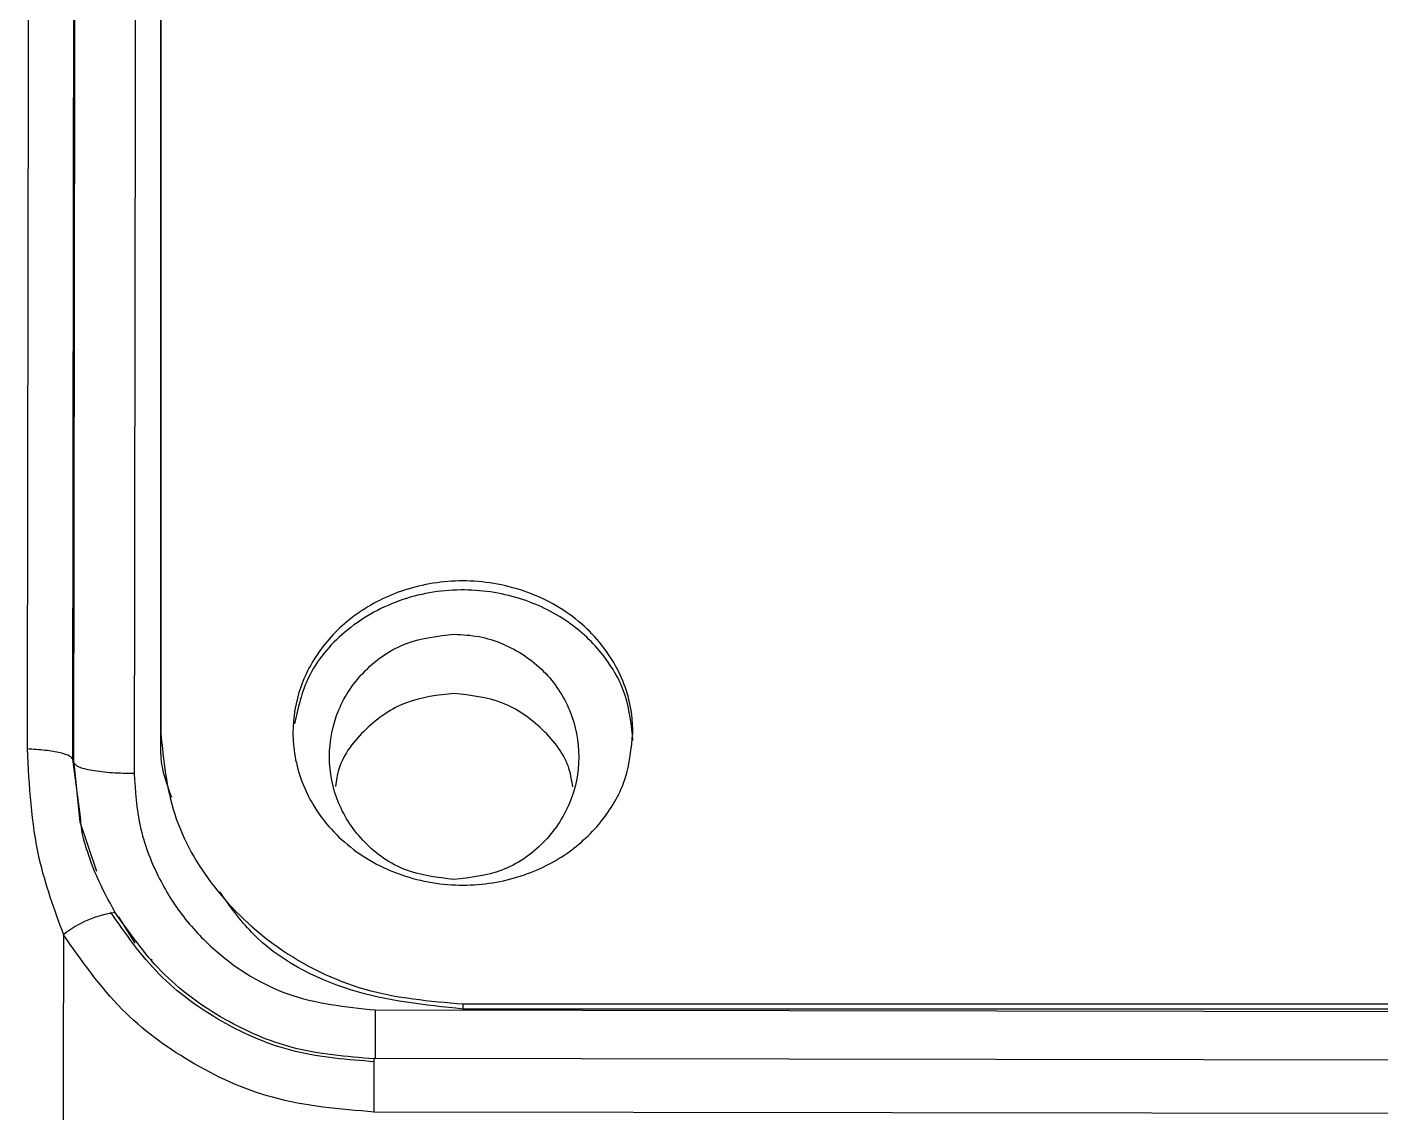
# Model space of a CAD drawing. Header units: millimetres. Extents: x 2180 to 4616, y 795 to 2518.
# Drawn here: x 2628.11 to 2646.03, y 2219.87 to 2234.24 of the extents above; entities that cross this region are included whole.
import ezdxf

# ---------------------------------------------------------------- set-up
doc = ezdxf.new("R2010")
doc.units = ezdxf.units.MM

msp = doc.modelspace()

# ---------------------------------------------------------------- linework, layer by layer
at = {"color": 7, "linetype": 'Continuous', "lineweight": 25}
for p, q in [((2629.884, 2224.798), (2629.884, 2224.899)), ((2628.72, 2224.548), (2628.734, 2224.5)), ((2628.823, 2223.785), (2628.72, 2224.548)), ((2628.734, 2224.5), (2628.812, 2223.719)), ((2628.812, 2223.719), (2629.033, 2223.068)), ((2629.325, 2222.465), (2629.542, 2222.116)), ((2629.766, 2221.874), (2629.766, 2221.902)), ((2632.724, 2221.231), (2669.461, 2221.179)), ((2633.884, 2221.311), (2669.653, 2221.312)), ((2633.884, 2221.311), (2633.884, 2221.243)), ((2669.554, 2221.243), (2633.884, 2221.243)), ((2632.711, 2220.584), (2632.708, 2220.584)), ((2668.094, 2220.538), (2632.711, 2220.587)), ((2665.533, 2219.835), (2632.71, 2219.88))]:
    msp.add_line(p, q, dxfattribs=at)
at = {"color": 7, "linetype": 'Continuous', "lineweight": 25, "flags": 128}
for points in [[(2628.596, 2222.227), (2628.584, 2216.779), (2628.572, 2211.301), (2628.561, 2205.82), (2628.549, 2200.364), (2628.537, 2194.96), (2628.526, 2189.634), (2628.515, 2184.413), (2628.504, 2179.322)], [(2632.724, 2221.231), (2632.724, 2221.083), (2632.723, 2220.944), (2632.723, 2220.82), (2632.723, 2220.715), (2632.723, 2220.632), (2632.723, 2220.587)], [(2632.71, 2219.88), (2632.71, 2220.031), (2632.71, 2220.172), (2632.711, 2220.299), (2632.711, 2220.408), (2632.711, 2220.493), (2632.711, 2220.552), (2632.711, 2220.583), (2632.711, 2220.587)]]:
    msp.add_lwpolyline(points, dxfattribs=at)
at = {"color": 7, "linetype": 'Continuous', "lineweight": 25}
msp.add_arc((2629.484, 2221.094), 1.44, 98.0719, 128.1126, dxfattribs=at)
for points, knots in [([(2629.883, 2289.699), (2629.883, 2289.595), (2629.883, 2289.074), (2629.883, 2287.708), (2629.883, 2285.548), (2629.883, 2282.929), (2629.883, 2280.467), (2629.883, 2276.959), (2629.883, 2273.816), (2629.883, 2269.501), (2629.883, 2264.814), (2629.884, 2259.682), (2629.884, 2254.258), (2629.884, 2249.699), (2629.884, 2243.777), (2629.884, 2238.871), (2629.884, 2232.192), (2629.884, 2227.899), (2629.884, 2224.898)], [0, 0, 0, 0, 0.020124, 0.100733, 0.181328, 0.221587, 0.302184, 0.342442, 0.423039, 0.463298, 0.543894, 0.624491, 0.664749, 0.745346, 0.785604, 0.8662, 0.906458, 1, 1, 1, 1]), ([(2628.214, 2288.751), (2628.215, 2288.78), (2628.215, 2288.868), (2628.214, 2287.882), (2628.211, 2285.869), (2628.206, 2282.806), (2628.201, 2279.418), (2628.196, 2276.08), (2628.191, 2273.011), (2628.185, 2269.367), (2628.179, 2265.097), (2628.172, 2260.451), (2628.164, 2255.504), (2628.156, 2250.334), (2628.147, 2244.649), (2628.137, 2238.452), (2628.126, 2231.769), (2628.119, 2227.078), (2628.115, 2224.684)], [0, 0, 0, 0, 0.039342, 0.122943, 0.206183, 0.289063, 0.371582, 0.416612, 0.465601, 0.518547, 0.575452, 0.636313, 0.690059, 0.746552, 0.805793, 0.867782, 0.932518, 1, 1, 1, 1]), ([(2628.72, 2224.548), (2628.724, 2227.847), (2628.733, 2234.446), (2628.746, 2243.876), (2628.758, 2252.757), (2628.769, 2260.914), (2628.779, 2268.215), (2628.787, 2274.532), (2628.794, 2279.756), (2628.799, 2283.804), (2628.802, 2286.208), (2628.803, 2287.522), (2628.803, 2287.843), (2628.804, 2288.004)], [0, 0, 0, 0, 0.0981345, 0.196269, 0.2944034, 0.3925379, 0.4906723, 0.5888066, 0.686941, 0.7850753, 0.8832097, 0.9416048, 1, 1, 1, 1]), ([(2628.734, 2224.5), (2628.737, 2226.885), (2628.744, 2231.592), (2628.753, 2238.341), (2628.761, 2244.684), (2628.769, 2250.579), (2628.777, 2256.009), (2628.784, 2261.742), (2628.792, 2267.511), (2628.799, 2272.991), (2628.805, 2277.458), (2628.81, 2280.981), (2628.813, 2283.644), (2628.815, 2285.544), (2628.816, 2286.775), (2628.817, 2287.289), (2628.817, 2287.439), (2628.817, 2287.464)], [0, 0, 0, 0, 0.07139, 0.140843, 0.208359, 0.273937, 0.337578, 0.399281, 0.488173, 0.572709, 0.652888, 0.72871, 0.800173, 0.867277, 0.930021, 0.988406, 1, 1, 1, 1]), ([(2629.615, 2286.681), (2629.615, 2286.588), (2629.615, 2286.418), (2629.615, 2285.971), (2629.614, 2285.43), (2629.613, 2284.754), (2629.612, 2283.947), (2629.611, 2283.007), (2629.61, 2281.935), (2629.608, 2280.226), (2629.604, 2277.539), (2629.599, 2273.39), (2629.593, 2268.173), (2629.585, 2262.566), (2629.578, 2256.889), (2629.57, 2251.422), (2629.562, 2245.409), (2629.553, 2238.862), (2629.543, 2231.819), (2629.536, 2226.876), (2629.533, 2224.362)], [0, 0, 0, 0, 0.037781, 0.069081, 0.100468, 0.131943, 0.163506, 0.195157, 0.226895, 0.258722, 0.330934, 0.408983, 0.49287, 0.582593, 0.645672, 0.711347, 0.779618, 0.850484, 0.923944, 1, 1, 1, 1]), ([(2629.884, 2224.797), (2629.884, 2225.445), (2629.884, 2228.685), (2629.884, 2234.45), (2629.884, 2240.667), (2629.884, 2246.702), (2629.884, 2251.332), (2629.884, 2255.143), (2629.884, 2256.586), (2629.884, 2256.983)], [0, 0, 0, 0, 0.056256, 0.281605, 0.506911, 0.619454, 0.844767, 0.95731, 1, 1, 1, 1]), ([(2636.134, 2224.898), (2636.113, 2224.693), (2636.072, 2224.281), (2635.75, 2223.721), (2635.262, 2223.261), (2634.602, 2222.948), (2633.821, 2222.84), (2633.008, 2222.99), (2632.296, 2223.404), (2631.811, 2224.01), (2631.649, 2224.545), (2631.623, 2225.04), (2631.705, 2225.516), (2632.015, 2226.074), (2632.507, 2226.531), (2633.165, 2226.843), (2633.946, 2226.95), (2634.759, 2226.8), (2635.471, 2226.389), (2635.954, 2225.787), (2636.122, 2225.253), (2636.132, 2224.961), (2636.134, 2224.898)], [0, 0, 0, 0, 0.046276, 0.092718, 0.141712, 0.195186, 0.253683, 0.315262, 0.376916, 0.434375, 0.485818, 0.499994, 0.546246, 0.592694, 0.641795, 0.695152, 0.753509, 0.815387, 0.876849, 0.934145, 0.985724, 1, 1, 1, 1]), ([(2636.134, 2224.797), (2636.114, 2224.999), (2636.073, 2225.404), (2635.756, 2225.953), (2635.275, 2226.406), (2634.62, 2226.718), (2633.84, 2226.831), (2633.02, 2226.688), (2632.305, 2226.278), (2631.804, 2225.688), (2631.701, 2225.226), (2631.654, 2225.015)], [0, 0, 0, 0, 0.0944513, 0.189257, 0.2897017, 0.4001456, 0.521769, 0.6506714, 0.7799067, 0.8996655, 1, 1, 1, 1]), ([(2633.764, 2222.957), (2633.546, 2222.983), (2633.108, 2223.034), (2632.56, 2223.417), (2632.2, 2223.955), (2632.075, 2224.585), (2632.201, 2225.216), (2632.567, 2225.753), (2633.118, 2226.13), (2633.554, 2226.179), (2633.77, 2226.203)], [0, 0, 0, 0, 0.1258291, 0.2535561, 0.3764248, 0.4989128, 0.6236721, 0.747541, 0.8747163, 1, 1, 1, 1]), ([(2633.77, 2226.203), (2633.88, 2226.197), (2634.098, 2226.184), (2634.518, 2226.051), (2634.978, 2225.747), (2635.336, 2225.204), (2635.459, 2224.577), (2635.331, 2223.949), (2634.969, 2223.411), (2634.418, 2223.031), (2633.981, 2222.982), (2633.764, 2222.957)], [0, 0, 0, 0, 0.063647, 0.126728, 0.254765, 0.378014, 0.500896, 0.623844, 0.746999, 0.874414, 1, 1, 1, 1]), ([(2633.769, 2225.419), (2633.552, 2225.395), (2633.119, 2225.348), (2632.581, 2224.97), (2632.252, 2224.555), (2632.208, 2224.266), (2632.195, 2224.188)], [0, 0, 0, 0, 0.296568, 0.593137, 0.889705, 1, 1, 1, 1]), ([(2635.337, 2224.183), (2635.325, 2224.261), (2635.282, 2224.549), (2634.955, 2224.965), (2634.419, 2225.345), (2633.986, 2225.394), (2633.769, 2225.419)], [0, 0, 0, 0, 0.109464, 0.406309, 0.703155, 1, 1, 1, 1]), ([(2629.884, 2224.898), (2629.921, 2224.533), (2629.994, 2223.802), (2630.564, 2222.806), (2631.431, 2221.993), (2632.579, 2221.423), (2633.444, 2221.349), (2633.884, 2221.311)], [0, 0, 0, 0, 0.18467, 0.369999, 0.565857, 0.779451, 1, 1, 1, 1]), ([(2630.031, 2224.041), (2629.977, 2224.186), (2629.885, 2224.431), (2629.884, 2224.691), (2629.884, 2224.797)], [0, 0, 0, 0, 0.593259, 1, 1, 1, 1]), ([(2628.115, 2224.684), (2628.14, 2224.197), (2628.183, 2223.355), (2628.473, 2222.562), (2628.596, 2222.227)], [0, 0, 0, 0, 0.578809, 1, 1, 1, 1]), ([(2628.72, 2224.548), (2628.71, 2224.563), (2628.691, 2224.593), (2628.56, 2224.634), (2628.364, 2224.668), (2628.197, 2224.678), (2628.115, 2224.684)], [0, 0, 0, 0, 0.236435, 0.490512, 0.749718, 1, 1, 1, 1]), ([(2628.734, 2224.5), (2628.748, 2224.482), (2628.778, 2224.446), (2628.966, 2224.4), (2629.231, 2224.368), (2629.435, 2224.364), (2629.533, 2224.362)], [0, 0, 0, 0, 0.241134, 0.500716, 0.759899, 1, 1, 1, 1]), ([(2629.533, 2224.362), (2629.548, 2224.128), (2629.578, 2223.658), (2629.821, 2223.012), (2630.17, 2222.447), (2630.719, 2221.879), (2631.568, 2221.353), (2632.328, 2221.272), (2632.724, 2221.231)], [0, 0, 0, 0, 0.143067, 0.286609, 0.415374, 0.544382, 0.763169, 1, 1, 1, 1]), ([(2629.282, 2222.52), (2629.196, 2222.678), (2629.047, 2222.949), (2628.929, 2223.274), (2628.879, 2223.44), (2628.866, 2223.485), (2628.862, 2223.499), (2628.836, 2223.595), (2628.829, 2223.691), (2628.823, 2223.785)], [0, 0, 0, 0, 0.397048, 0.683244, 0.759352, 0.780646, 0.787103, 0.790766, 1, 1, 1, 1]), ([(2633.884, 2221.243), (2633.383, 2221.296), (2632.381, 2221.401), (2631.225, 2222.008), (2630.799, 2222.605), (2630.666, 2222.792)], [0, 0, 0, 0, 0.406708, 0.814485, 1, 1, 1, 1]), ([(2632.711, 2220.546), (2632.36, 2220.572), (2631.657, 2220.625), (2630.679, 2221.043), (2629.82, 2221.668), (2629.419, 2222.24), (2629.219, 2222.526)], [0, 0, 0, 0, 0.250073, 0.500024, 0.749959, 1, 1, 1, 1]), ([(2632.708, 2220.584), (2632.342, 2220.614), (2631.653, 2220.669), (2630.686, 2221.091), (2629.864, 2221.692), (2629.471, 2222.252), (2629.282, 2222.52)], [0, 0, 0, 0, 0.266066, 0.500454, 0.760276, 1, 1, 1, 1]), ([(2632.71, 2219.88), (2632.255, 2219.918), (2631.4, 2219.989), (2630.267, 2220.507), (2629.296, 2221.227), (2628.838, 2221.882), (2628.596, 2222.227)], [0, 0, 0, 0, 0.2747244, 0.5156261, 0.7443937, 1, 1, 1, 1])]:
    msp.add_open_spline(points, degree=3, knots=knots, dxfattribs=at)

doc.saveas('drawing.dxf')
